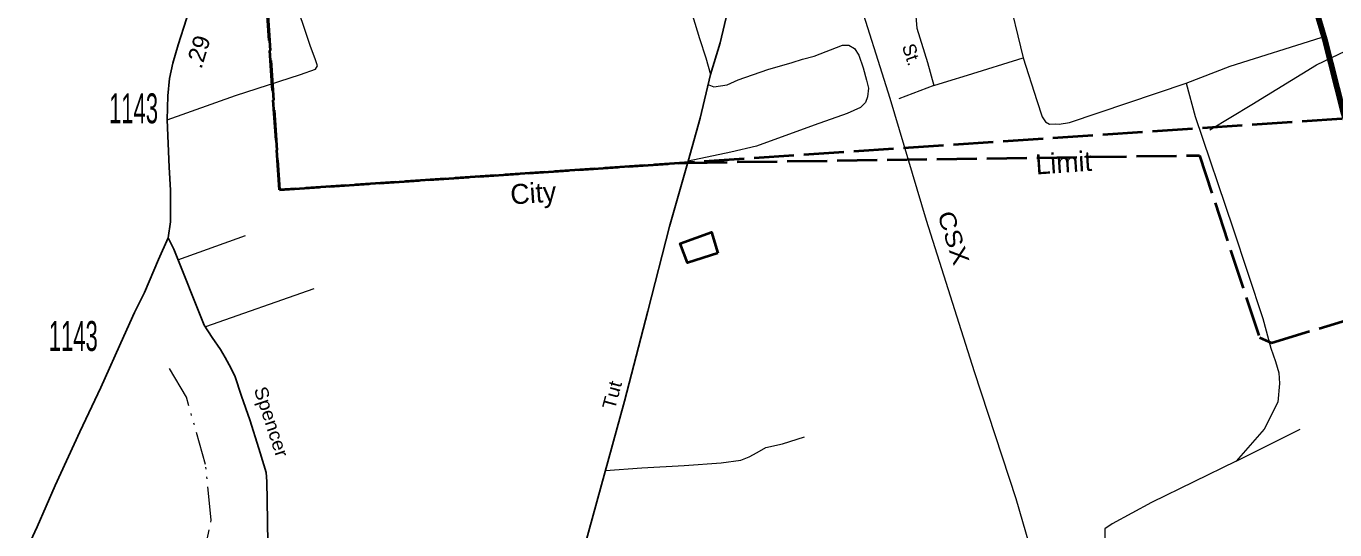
# Model space of a CAD drawing. Extents: x 682813 to 732842, y 106860 to 160619.
# Drawn here: x 697336 to 699302, y 118288 to 119045 of the extents above; entities that cross this region are included whole.
import ezdxf
from ezdxf.enums import TextEntityAlignment as Align

# ---------------------------------------------------------------- set-up
doc = ezdxf.new("R2010")
doc.units = 0
doc.header["$LTSCALE"] = 10
doc.linetypes.add('DASH_DOUBLE_DOT', pattern=[9.2, 5, -1.2, 0.3, -1.2, 0.3, -1.2])
doc.linetypes.add('LONG_DASHED', pattern=[7.5, 6, -1.5])
for name, color, linetype, lineweight in [('10', 7, 'Continuous', 40), ('11', 7, 'Continuous', 40), ('17', 7, 'Continuous', 40), ('28', 7, 'Continuous', 120), ('32', 7, 'Continuous', 25), ('35', 7, 'Continuous', 13), ('44', 7, 'Continuous', 13), ('48', 7, 'LONG_DASHED', 40), ('49', 7, 'LONG_DASHED', 40), ('56', 7, 'Continuous', 40), ('59', 7, 'Continuous', 13)]:
    doc.layers.add(name, color=color, linetype=linetype, lineweight=lineweight)
for name, color, linetype in [('14', 7, 'Continuous'), ('19', 7, 'Continuous'), ('8', 7, 'Continuous')]:
    doc.layers.add(name, color=color, linetype=linetype)

msp = doc.modelspace()

# ---------------------------------------------------------------- linework, layer by layer
at = {"layer": '28'}
msp.add_lwpolyline([(699625.45, 117910.75), (699565.51, 118102.7), (699518.4, 118254.43), (699487.3, 118353.46), (699432, 118530.79), (699378.58, 118711.25), (699339.62, 118842.67), (699314.49, 118916.25), (699286.97, 119024.98), (699273.18, 119070.54), (699260.76, 119097.03), (699219.91, 119227.19), (699197.08, 119306.42), (699187.87, 119332.41), (699173.41, 119379.36)], dxfattribs=at)
at = {"layer": '32'}
for points in [[(698175.46, 118264.44), (698234.74, 118481.37), (698269.93, 118616.78), (698302.4, 118744), (698330.68, 118841.89), (698348.27, 118906.86), (698363.77, 118972.26), (698378.44, 119019.63), (698398.54, 119104.73), (698419.49, 119181.02), (698443.79, 119260.25), (698452.17, 119297.14), (698456.78, 119321.88), (698457.2, 119341.58), (698456.78, 119358.77), (698450.49, 119384.76), (698443.79, 119411.17), (698438.13, 119430.24)], [(697617.24, 119173.06), (697606.22, 119135.32), (697592.31, 119102.42), (697576.6, 119056.1), (697564.03, 119016.7), (697556.49, 118989.45), (697551.46, 118965.97), (697548.53, 118939.98), (697547.69, 118903.93), (697550.84, 118832.88), (697552.93, 118798.5), (697552.93, 118771.25), (697552.51, 118750.71), (697549.37, 118726.61)], [(697549.37, 118726.61), (697534.71, 118694.33), (697513.76, 118644.86), (697498.47, 118614.89), (697482.55, 118578.84), (697447.99, 118501.91), (697416.36, 118435.47), (697379.28, 118354.77), (697352.68, 118292.52), (697335.93, 118256.89)], [(697549.37, 118726.61), (697557.75, 118709.84), (697603.41, 118595.82), (697615.14, 118576.95), (697627.71, 118558.93), (697634.83, 118547.19), (697641.12, 118535.87), (697649.5, 118519.52), (697659.34, 118488.71), (697671.91, 118453.5), (697685.52, 118410.11), (697693.06, 118385.8), (697696.42, 118374.06), (697697.25, 118360.64), (697698.09, 118332.14), (697699.14, 118268.63)]]:
    msp.add_lwpolyline(points, dxfattribs=at)
at = {"layer": '35'}
for p, q in [((698699.29, 118955.86), (698647.13, 118935.74)), ((697563.61, 118693.91), (697665.41, 118730.38)), ((697605.72, 118593.51), (697768.68, 118650.94)), ((699153.93, 118391.51), (699250.08, 118439.3))]:
    msp.add_line(p, q, dxfattribs=at)
for points in [[(698242.91, 119366.1), (698293.18, 119202.61), (698324.39, 119102.21), (698347.44, 119026.34), (698357.07, 118997.41), (698363.77, 118972.26)], [(698610.31, 119265.32), (698741.7, 119303.9), (698774.38, 119201.41), (698809.23, 119099.04), (698833.76, 118997.36)], [(697547.69, 118903.93), (697650.64, 118940.71), (697748.15, 118972.47), (697770.78, 118980.44), (697773.71, 118985.47), (697770.78, 118994.27), (697762.82, 119015.65), (697737.68, 119090.69), (697703.75, 119190.88)], [(698672.27, 119059.61), (698674.15, 119042.01), (698689.86, 118990.44), (698699.29, 118955.86)], [(699078.52, 118959.32), (699144.82, 118984.79), (699281.5, 119027.86)], [(698361.47, 118956.54), (698369.01, 118953.61), (698388.97, 118956.84), (698405.46, 118964.09), (698450.28, 118979.6), (698486.73, 118990.5), (698502.23, 118995.11), (698519.83, 118999.72), (698562.14, 119016.07), (698571.77, 119016.07), (698580.57, 119011.04), (698586.85, 119001.4), (698593.56, 118982.11), (698598.17, 118963.67), (698601.52, 118951.51), (698600.05, 118938.72), (698596.7, 118929.92), (698589.58, 118922.79), (698569.47, 118913.57), (698519.62, 118895.97), (698433.11, 118864.32), (698394.77, 118855.3), (698330.68, 118841.89)], [(698699.29, 118955.86), (698720.35, 118962.36), (698750.11, 118971.16), (698833.76, 118997.36)], [(698833.76, 118997.36), (698854.5, 118933.22), (698862.04, 118908.7), (698867.07, 118901.15), (698873.35, 118897.38), (698883.01, 118898.05), (698887.9, 118897.56), (698903.14, 118900.05), (699078.52, 118959.32)], [(699078.52, 118959.32), (699092.04, 118909.33), (699148.91, 118741.75), (699193.84, 118605.61), (699205.78, 118560.97), (699212.69, 118540.85), (699217.72, 118523.87), (699218.97, 118508.15), (699216.46, 118479.85), (699196.04, 118439.3), (699153.93, 118391.51)], [(698206.24, 118377.09), (698260.93, 118381.39), (698324.6, 118384.75), (698379.9, 118388.94), (698409.65, 118392.71), (698422.21, 118397.74), (698433.94, 118404.45), (698446.93, 118412), (698472.07, 118417.45), (698505.16, 118427.92)], [(699153.93, 118391.51), (699026.68, 118328.94), (698967.3, 118297.19), (698956.31, 118289.5), (698956.31, 118276.24), (698969.56, 118240.25), (698971.45, 118233.94), (698970.19, 118229.52), (698962.62, 118225.1)]]:
    msp.add_lwpolyline(points, dxfattribs=at)
at = {"layer": '44'}
msp.add_lwpolyline([(698499.72, 119359.38), (698526.71, 119273.68), (698581.95, 119100.55), (698633.47, 118936.6), (698688.12, 118753.38), (698760.06, 118526.07), (698822.52, 118335.38), (698847.45, 118250.45), (698876.45, 118169.38)], dxfattribs=at)
at = {"layer": '48'}
msp.add_lwpolyline([(699255.29, 120237.31), (699305.04, 120244.2), (699298.5, 120187.31), (699370.78, 120219.6), (699384.8, 120168.25), (699404.99, 120179.62), (699418.06, 120183.46), (699430.41, 120184.08), (699749.06, 120274.85), (699918.84, 119759.72), (699710.86, 119755.15), (699427.11, 119673.05), (699454.44, 119593.55), (699350.31, 119554.46), (699460.3, 119289.92), (699324.93, 119300.34), (699403.03, 119063.17), (699452.49, 118919.82), (699517.57, 118904.18), (699401.72, 118861.18), (699387.41, 118910.7), (697716.55, 118798.78), (697623.39, 120139.79), (697604.46, 120404.73)], dxfattribs=at)
at = {"layer": '49'}
for points in [[(698963.29, 121215.9), (698913.21, 121208.89), (698902.19, 121289.06), (698884.16, 121286.05), (698892.67, 121205.88), (698843.09, 121197.86), (698853.11, 121129.71), (698634.76, 121063.57), (698657.79, 120985.4), (698583.67, 120974.37), (698190.04, 120917.25), (697995.72, 120886.18), (698131.94, 120446.22), (697601.08, 120443.22), (697600.58, 120329.97), (697657.19, 119679.99), (697674.8, 119400.7), (697693.77, 119143.11), (697716.55, 118798.78), (698329.26, 118839.72), (699098.51, 118850.74)], [(699098.51, 118850.74), (699188.65, 118577.15), (699206.68, 118569.13), (699436.06, 118638.28)]]:
    msp.add_lwpolyline(points, dxfattribs=at)
at = {"layer": '56'}
msp.add_lwpolyline([(698374.86, 118703.82), (698329.29, 118689.33), (698318.67, 118718.53), (698365.49, 118735.4)], close=True, dxfattribs=at)
at = {"layer": '59'}
msp.add_lwpolyline([(699114.25, 118889.05), (699177.25, 118927.34), (699274.62, 118986.61), (699340.62, 119018.2)], dxfattribs=at)
at = {"layer": '59', "linetype": 'DASH_DOUBLE_DOT'}
msp.add_lwpolyline([(697454.64, 116973.14), (697487.77, 117084.9), (697494.39, 117119), (697487.77, 117136.04), (697473.57, 117154.99), (697450.85, 117278.11), (697443.28, 117363.35), (697459.84, 117447.17), (697465.52, 117539.99), (697475.88, 117580.91), (697528.31, 117692.84), (697563.96, 117867.7), (697571.53, 117963.36), (697595.19, 118164.15), (697600.87, 118238.97), (697613.94, 118302.91), (697605.44, 118386.04), (697576.75, 118487.55), (697548.12, 118536.12)], dxfattribs=at)

# ---------------------------------------------------------------- texts
at = {"layer": '10'}
msp.add_text('St.', height=20, rotation=288.128, dxfattribs=at).set_placement((698656.45, 118999.1), align=Align.CENTER)
at = {"layer": '11', "width": 1.1}
for s, rotation, p in [('Tut', 75.101, (698225.72, 118488)), ('Spencer', 288.168, (697694.84, 118447.34))]:
    msp.add_text(s, height=20, rotation=rotation, dxfattribs=at).set_placement(p, align=Align.CENTER)
at = {"layer": '14', "width": 1.2}
msp.add_text('CSX', height=25, rotation=287.821, dxfattribs=at).set_placement((698717.19, 118723.04), align=Align.CENTER)
at = {"layer": '17', "width": 1.05}
msp.add_text('.29', height=25, rotation=73.207, dxfattribs=at).set_placement((697606.23, 119002.74), align=Align.CENTER)
at = {"layer": '19'}
for s, p in [('Limit', (698895.48, 118824.8)), ('City', (698098.77, 118779.2))]:
    msp.add_text(s, height=30, rotation=3.832, dxfattribs=at).set_placement(p, align=Align.CENTER)
at = {"layer": '8', "width": 0.55}
for p in [(697497.25, 118898.86), (697406.71, 118556.9)]:
    msp.add_text('1143', height=45, dxfattribs=at).set_placement(p, align=Align.CENTER)

doc.saveas('drawing.dxf')
